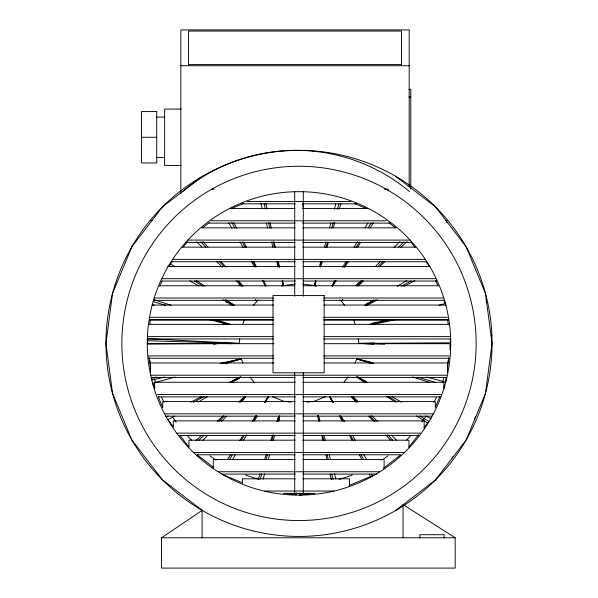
<?xml version="1.0" encoding="UTF-8"?>
<svg xmlns="http://www.w3.org/2000/svg" width="598" height="598" viewBox="0 0 598 598"><rect width="100%" height="100%" fill="white"/><g stroke="black" fill="none" stroke-linecap="round" stroke-linejoin="round"><path stroke-width="0.9" d="M296.421 492.931L296.369 494.785L287.003 493.552M302.88 207.17L303.074 203.447M294.358 494.516L294.455 492.655M149.814 324.049L150.419 319.452M228.982 343.686L239.155 343.394L239.753 338.842M446.25 377.45L445.645 382.047L426.8 377.129M447.581 367.336L448.792 358.142M486.473 302.498L486.6 301.504M475.53 416.754L474.401 419.482M491.481 340.531L491.608 339.529M278.81 420.999L279.662 417.397M315.557 281.09L314.488 285.59L316.185 286.293M263.157 479.275L264.563 473.885M268.3 459.526L269.474 455.041M273.219 440.681L274.624 435.299M278.362 420.94L279.767 415.558M315.662 281.105L314.488 285.59L302.648 284.028M319.399 266.745L320.805 261.356M324.55 247.004L325.955 241.614M329.461 228.159L330.866 222.77M334.372 209.307L335.777 203.925M315.811 281.157L314.488 285.59L315.923 281.15M320.057 266.977L321.642 261.655M325.88 247.475L327.472 242.16M331.711 227.98L333.303 222.658M337.279 209.367L338.872 204.045M260.19 479.192L261.782 473.878M266.02 459.698L267.612 454.375M271.851 440.195L273.443 434.881M277.42 421.583L279.004 416.268M320.513 266.955L322.232 261.625M326.822 247.43L328.541 242.108M333.131 227.905L334.85 222.583M339.156 209.27L340.875 203.948M258.269 479.29L259.995 473.967M264.585 459.772L266.304 454.443M270.894 440.248L272.613 434.918M276.911 421.612L278.638 416.283M159.905 286.091L162.036 280.955M242.601 324.512L244.709 319.414M355.048 363.128L356.804 358.882L372.106 362.515M431.711 416.111L430.642 418.682L425.806 415.931M435.613 406.692L439.874 396.414M444.03 386.368L444.546 385.119M474.939 418.779L466.186 439.919L435.501 479.895L395.525 510.58M475.417 417.628L485.471 393.357L492.049 343.394L485.471 293.431L466.186 246.869L435.501 206.886L395.525 176.208M265.123 402.544L268.196 396.848L264.951 402.476M331.995 285.866L334.633 280.985M232.42 459.72L235.171 454.884M243.416 440.367L246.623 434.724M254.412 421.022L257.162 416.186M332.129 285.926L334.88 281.082M342.669 267.381L345.876 261.737M354.128 247.221L357.335 241.577M365.124 227.875L367.875 223.039M332.316 286.053L335.717 280.544M343.97 267.156L347.363 261.64M356.102 247.467L359.503 241.951M368.233 227.778L371.149 223.054M229.281 459.795L232.188 455.071M241.413 440.106L244.328 435.381M253.059 421.209L256.46 415.692M264.712 402.305L268.106 396.795L264.518 402.267M332.466 286.083L336.016 280.604M344.627 267.299L348.178 261.812M357.806 246.937L360.848 242.242M369.968 228.144L373.511 222.665M227.524 459.421L230.566 454.727M239.686 440.629L243.237 435.15M252.356 421.059L255.907 415.58M152.109 220.423L131.814 246.869L112.529 293.431L105.951 343.394L112.529 393.357L131.814 439.919L162.499 479.895L202.475 510.58A193.049 193.049 0 0 0 492.049 343.394A193.049 193.049 0 0 0 202.475 176.208L162.499 206.886L152.109 220.423L150.943 220.423M172.134 261.61L169.212 265.422L171.574 266.88M183.422 246.899L187.376 241.749M253.328 305.451L258.142 299.957M344.112 382.062L348.029 376.964M408.935 447.244L418.525 434.746M424.169 427.391L428.788 421.366L420.125 416.029M241.443 401.856L243.984 399.165M342.587 299.733L341.316 301.078L344.672 305.451M355.922 285.605L359.099 282.241M202.625 440.502L207.835 435.224M221.514 421.358L226.724 416.081M240.403 402.215L245.614 396.93M342.617 299.755L341.316 301.078L339.858 299.957M356.296 285.896L361.506 280.611M375.185 266.745L380.395 261.468M394.075 247.602L399.935 241.659M342.661 299.807L341.316 301.078L342.699 299.83M357.462 285.837L362.844 280.754M377.637 266.783L383.019 261.7M398.492 247.094L403.874 242.018M198.835 440.322L204.217 435.247M219.018 421.276L224.4 416.193M239.193 402.222L245.247 396.504M357.925 286.076L363.464 281.075M379.379 266.693L384.918 261.692M400.839 247.318L407.066 241.689M195.778 440.719L202.004 435.097M217.231 421.343L223.465 415.715M238.692 401.961L244.223 396.96M202.774 227.606L209.397 222.531M383.453 468.212L400.376 455.228M403.052 537.789L403.052 504.585L455.175 537.789L455.175 568.1L161.55 568.1L161.55 537.789L202.094 510.415M232.211 382.541L233.788 381.569M235.358 380.597L240.874 377.196M366.574 303.762L368.151 302.797M370.513 301.34L372.091 300.368M174.377 416.006L167.978 419.759L173.054 426.381M198.372 401.931L207.177 396.773M231.972 382.227L240.77 377.069M364.429 305.496L374.027 299.867M397.229 286.263L406.827 280.634M366.297 305.122L376.067 299.852M401.303 286.233L411.073 280.963M166.58 416.806L168.21 415.931M193.446 402.312L204.03 396.601M230.888 382.1L240.658 376.83M366.604 305.399L377.398 299.882M403.964 286.293L414.758 280.768M190.71 402.192L201.504 396.676M229.737 382.234L239.701 377.136M231.74 208.425L243.73 203.455M281.815 286.293L283.512 285.59L295.352 284.028M325.529 396.624L314.488 401.198L307.2 402.155M349.127 485.464L372.419 475.814L371.537 474.184M226.126 363.39L241.196 358.882L242.952 363.128M371.874 323.398L376.306 322.075M175.027 377.091L152.677 383.243L154.807 388.386M225.102 363.315L241.196 358.882L220.221 363.375M369.325 324.46L387.205 319.541M439.067 305.264L445.323 303.545L443.903 300.114M371.209 324.49L391.907 319.571M164.689 377.046L152.086 380.036L151.825 378.026L156.384 377.046M223.196 363.158L241.196 358.882M373.219 324.385L395.106 319.698M310.654 493.597L299.62 495.047L299.605 493.193M213.262 344.134L216.035 344.059M358.247 338.842L358.845 343.394L374.565 342.946M147.347 344.014L239.155 343.394L147.878 338.752L147.609 340.763L239.155 343.394M373.75 344.149L358.845 343.394L450.653 342.774L450.167 339.096M188.572 64.577L401.452 64.577M180.85 65.735L409.182 65.735M408.965 89.341L410.774 89.341L410.774 189.088M408.965 97.063L410.774 97.063M181.142 109.083L164.637 109.083L164.637 165.452L181.142 165.452M156.728 117.096L164.637 117.096M141.472 137.263L156.728 137.263M156.728 157.438L164.637 157.438M212.126 189.23L213.994 189.23M384.507 189.23L388.237 189.23L388.237 190.979M247.385 201.481L350.899 201.481M241.943 203.821L295.061 203.821M302.513 203.821L356.558 203.821M229.752 208.538L295.031 208.538M302.491 208.538L367.763 208.538M445.891 220.423L447.057 220.423M211.094 220.782L386.405 220.782M209.233 223.129L295.031 223.129M302.491 223.129L390.143 223.129M201.892 227.838L295.165 227.838M302.625 227.838L395.898 227.838M187.892 240.09L409.899 240.09M186.038 242.437L295.165 242.437M302.625 242.437L410.826 242.437M182.248 247.146L295.233 247.146M302.7 247.146L415.685 247.146M172.904 259.39L425.021 259.39M171.977 261.737L295.233 261.737M302.7 261.737L425.955 261.737M167.702 266.446L295.576 266.446M303.044 266.446L429.992 266.446M162.095 278.698L435.598 278.698M162.095 281.045L295.576 281.045M303.044 281.045L436.525 281.045M159.427 285.754L294.665 285.754M303.059 285.754L438.304 285.754M154.762 298.006L273.241 298.006M323.787 298.006L442.969 298.006M153.828 300.346L273.211 300.346M323.578 300.346L444.83 300.346M151.997 305.055L273.443 305.055M323.892 305.055L446.272 305.055M150.128 317.306L273.249 317.306M323.727 317.306L447.222 317.306M150.128 319.653L273.443 319.653M323.892 319.653L448.141 319.653M149.889 320.132L273.211 320.132M323.854 320.132L448.111 320.132M149.134 324.363L273.271 324.363M323.675 324.363L448.754 324.363M491.033 335.672L492.049 335.672M148.199 336.614L273.234 336.614M323.817 336.614L449.689 336.614M147.265 338.954L273.271 338.954M323.675 338.954L450.623 338.954M147.265 343.671L273.951 343.671M324.251 343.671L450.01 343.671L450.01 349.793M148.199 355.915L273.234 355.915M323.727 355.915L449.083 355.915M148.199 358.262L273.951 358.262M324.251 358.262L449.076 358.262M273.817 362.971L150.547 362.971L150.547 372.599M324.251 362.971L447.521 362.971L447.521 372.599M150.547 375.223L446.594 375.223M151.481 377.57L295.3 377.57M302.767 377.57L446.586 377.57M295.532 382.279L154.598 382.279L154.598 389.276M302.999 382.279L443.933 382.279L443.933 388.401M157.401 394.523L441.137 394.523M158.335 396.87L295.532 396.87M302.999 396.87L440.203 396.87M295.292 401.579L162.708 401.579L162.708 407.709M302.767 401.579L435.351 401.579L435.351 407.709M164.57 413.831L433.49 413.831M165.511 416.178L295.292 416.178M302.767 416.178L431.614 416.178M295.472 420.887L173.33 420.887L173.33 427.009M302.932 420.887L424.146 420.887L424.146 428.759M177.06 433.139L420.431 433.139M179.856 435.479L295.472 435.479M302.932 435.479L418.555 435.479M295.24 440.188L188.961 440.188L188.961 447.192M302.7 440.188L408.98 440.188L408.98 447.192M193.603 452.439L404.338 452.439M197.355 454.786L295.24 454.786M302.7 454.786L400.585 454.786M295.434 459.496L213.284 459.496L213.284 468.241M302.902 459.496L384.11 459.496L384.11 468.241M218.838 471.747L379.468 471.747M221.686 474.087L295.434 474.087M302.902 474.087L376.643 474.087M295.487 478.804L242.437 478.804L242.437 483.177M302.932 478.804L349.471 478.804L349.471 485.8M264.832 491.048L333.774 491.048M283.385 493.395L315.034 493.395M161.55 537.789L455.175 537.789M358.845 343.394L384.738 344.134M290.8 402.155L283.512 401.198L272.471 396.624M223.196 323.63L226.791 324.49M152.355 304.741L154.149 305.212M209.786 319.713L227.733 324.393M370.117 363.188L356.804 358.882L373.855 363.33M356.804 358.882L371.874 363.39M417.957 377.166L435.688 382.466M165.863 305.384L153.454 301.669L154.224 299.8L171.088 305.249M213.718 319.691L228.787 324.198M412.71 376.949L429.573 382.399M215.459 319.586L230.544 324.46M354.584 203.589L366.581 208.553M223.712 475.036L242.556 482.848M226.007 302.05L227.636 302.924M229.266 303.806L231.703 305.122M357.342 376.83L366.297 381.666M189.932 280.933L198.798 285.979M222.987 299.725L232.659 305.227M357.275 376.979L366.955 382.481M391.944 396.683L401.624 402.185M357.126 377.196L365.789 382.541M388.625 396.616L397.289 401.953M194.41 280.955L203.073 286.293M225.125 299.882L233.788 305.219M356.311 376.86L364.922 382.436M386.846 396.624L395.457 402.2M416.597 415.879L427.555 422.973M170.445 263.815L175.139 266.85M196.279 280.537L204.89 286.106M226.037 299.792L234.648 305.361M388.879 222.74L395.495 227.816M197.355 455.018L213.538 467.434M239.193 284.566L240.538 285.837M255.339 299.807L256.684 301.078L255.436 299.695M352.753 396.504L358.135 401.587M196.607 241.809L201.892 247.019M216.416 261.348L222.351 267.209M236.217 280.888L241.502 286.098M255.361 299.777L256.684 301.078L255.413 299.733M352.536 396.78L357.821 401.991M371.687 415.67L377.63 421.53M391.488 435.209L396.773 440.42M351.475 396.474L356.558 401.856M369.893 415.976L374.976 421.358M387.676 434.813L392.759 440.195M200.801 241.884L205.876 247.266M219.212 261.393L224.295 266.775M237.63 280.896L242.713 286.278M351.318 396.78L356.318 402.319M368.824 416.163L373.197 421.007M385.703 434.851L390.703 440.382M202.924 241.555L207.925 247.094M221.051 261.625L226.051 267.164M238.557 281.008L242.93 285.851M410.833 242.018L414.788 247.168M426.075 261.879L429.461 266.297M249.971 376.964L253.888 382.062M179.826 435.202L188.856 446.975M262.769 281.329L265.684 286.053M329.894 396.795L333.288 402.305M228.735 222.77L232.017 228.369M239.992 241.966L243.274 247.565M251.721 261.969L254.539 266.768M262.507 280.365L265.796 285.964M333.146 402.417L329.857 396.818L332.877 402.544M341.122 416.021L344.403 421.62M352.379 435.217L355.661 440.816M363.636 454.42L366.454 459.219M339.903 415.573L342.983 421.269M350.45 435.112L353.523 440.808M360.99 454.652L363.629 459.533M231.732 222.366L234.812 228.07M242.28 241.906L245.352 247.609M252.819 261.446L255.899 267.142M263.367 280.985L266.005 285.866M329.775 396.878L332.324 401.863M339.537 415.976L342.086 420.962M349.307 435.075L351.856 440.061M359.503 455.003L361.626 459.152M369.272 474.102L370.543 476.591M233.825 222.65L236.801 228.466M243.595 241.749L246.57 247.557M253.791 261.677L256.34 266.656M263.554 280.776L266.103 285.754M486.084 299.576L486.473 300.502M435.748 280.417L437.871 285.552M353.291 319.414L355.399 324.512M158.35 396.952L162.611 407.231M277.151 264.316L277.943 266.977M282.189 281.157L283.512 285.59L282.533 281.03M260.87 203.327L262.35 208.695M266.289 223.002L267.762 228.361M271.455 241.779L272.927 247.138M276.867 261.446L278.347 266.813M282.278 281.12L283.512 285.59L282.443 281.09M318.428 415.505L319.9 420.872M323.839 435.18L325.319 440.539M329.251 454.846L330.485 459.316M334.424 473.623L335.897 478.991M317.904 415.603L319.19 420.999M322.606 435.404L323.892 440.801M327.308 455.205L328.377 459.705M331.793 474.102L333.079 479.506M264.069 203.686L265.348 209.083M268.554 222.583L269.84 227.988M273.039 241.487L274.325 246.884M277.741 261.289L279.027 266.686M317.613 415.789L318.786 421.261M321.717 434.94L322.89 440.412M326.015 455.003L326.994 459.563M330.118 474.154L331.285 479.626M265.931 203.514L267.104 208.986M270.034 222.665L271.208 228.137M274.138 241.816L275.304 247.288M278.429 261.879L279.602 267.351M447.625 319.795L448.231 324.385M149.164 357.806L150.494 367.912M444.172 537.789L444.172 534.702L419.848 534.702L419.848 537.789M409.182 186.718L409.182 29.9L180.85 29.9L180.85 193.692M401.452 65.152L401.452 31.059L188.572 31.059L188.572 65.152M303.298 191.465L303.298 296.167M303.298 372.464L303.298 493.604L294.702 493.604L294.702 372.464M294.702 191.465L294.702 296.167M202.094 510.124L202.094 537.789M182.487 191.547A176.896 176.896 0 0 1 409.458 191.547M202.475 510.58A193.049 193.049 0 0 1 202.475 176.208M452.978 456.364A3.865 3.865 0 0 1 451.976 458.09M446.302 221.552A3.865 3.865 0 0 1 446.915 222.351M450.638 338.475A151.735 151.735 0 0 1 450.331 344.007M448.687 357.828A151.735 151.735 0 0 1 447.67 363.3M444.045 377.532A151.735 151.735 0 0 1 442.318 382.802M436.376 397.408A151.735 151.735 0 0 1 433.924 402.394M425.567 416.656A151.735 151.735 0 0 1 421.882 421.994M410.736 435.628A151.735 151.735 0 0 1 406.296 440.263M388.02 455.848A151.735 151.735 0 0 1 381.913 460.049M352.312 475.029A151.735 151.735 0 0 1 339.156 479.297M258.844 479.297A151.735 151.735 0 0 1 245.688 475.029M216.087 460.049A151.735 151.735 0 0 1 209.98 455.848M191.704 440.263A151.735 151.735 0 0 1 187.264 435.628M176.118 421.994A151.735 151.735 0 0 1 172.433 416.656M164.076 402.394A151.735 151.735 0 0 1 161.624 397.408M155.682 382.802A151.735 151.735 0 0 1 153.955 377.532M150.33 363.3A151.735 151.735 0 0 1 149.313 357.828M147.669 344.007A151.735 151.735 0 0 1 147.362 338.475M156.728 111.572L141.472 111.572L141.472 162.955L156.728 162.955L156.728 111.572M324.153 295.576L273.002 295.576L273.002 372.793L324.153 372.793L324.153 295.576M173.741 468.653A177.143 177.143 0 0 0 470.11 389.246A177.143 177.143 0 0 0 253.148 172.284A177.143 177.143 0 0 0 173.741 468.653M195.666 454.51A151.735 151.735 0 0 0 446.893 377.323A151.735 151.735 0 0 0 254.442 198.349A151.735 151.735 0 0 0 195.666 454.51"/></g></svg>
